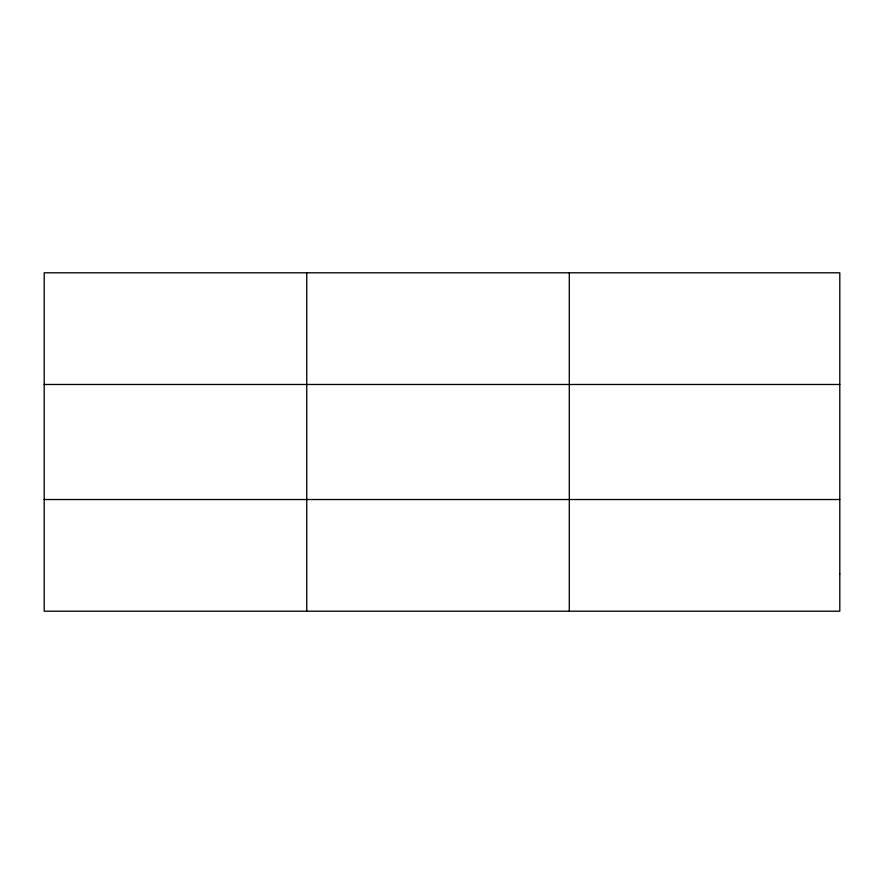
<?xml version="1.0" encoding="UTF-8"?>
<svg xmlns="http://www.w3.org/2000/svg" width="884" height="884" viewBox="0 0 884 884"><rect width="100%" height="100%" fill="white"/><g stroke="black" fill="none" stroke-linecap="round" stroke-linejoin="round"><path stroke-width="1.33" d="M306.748 272.802L306.748 611.198M569.296 272.802L569.296 611.198M44.2 384.474L839.8 384.474M44.2 499.526L839.8 499.526M839.8 573.97L839.8 611.198L44.2 611.198L44.2 272.802L839.8 272.802L839.8 573.97"/></g></svg>
